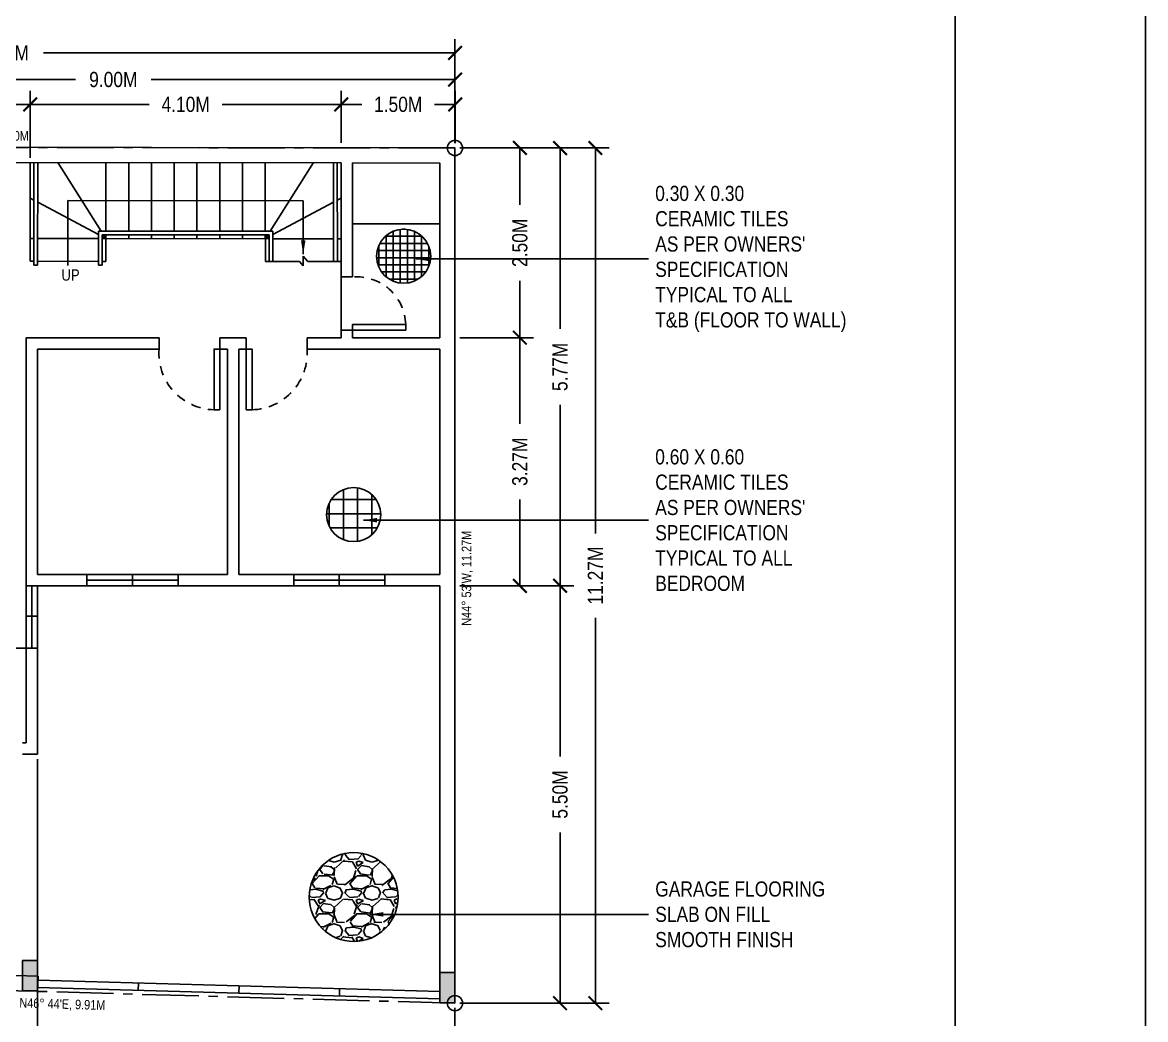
# Model space of a CAD drawing. Header units: inches. Extents: x 7263 to 14962, y 1317 to 2926.
# Drawn here: x 7477.4 to 7492.2, y 1481.33 to 1494.47 of the extents above; entities that cross this region are included whole.
import ezdxf

# ---------------------------------------------------------------- set-up
doc = ezdxf.new("R2010")
doc.units = ezdxf.units.IN
doc.header["$MEASUREMENT"] = 0
doc.linetypes.add('CENTER2', pattern=[1.125, 0.75, -0.125, 0.125, -0.125])
doc.linetypes.add('HIDDEN2', pattern=[0.1875, 0.125, -0.0625])
for name, color, linetype in [('Layer1', 1, 'Continuous'), ('Layer2', 2, 'Continuous'), ('Layer3', 3, 'Continuous'), ('Layer4', 4, 'Continuous'), ('Layer6', 6, 'Continuous'), ('Layer8', 8, 'Continuous')]:
    doc.layers.add(name, color=color, linetype=linetype)
doc.styles.get("Standard").update_dxf_attribs({"font": ''})
doc.styles.get('Standard').set_extended_font_data('Tw Cen MT Condensed')
doc.dimstyles.get("Standard").update_dxf_attribs({"dimtxt": 0.2, "dimasz": 0.18, "dimexe": 0.18, "dimexo": 0.0625, "dimgap": 0.09, "dimtad": 0, "dimzin": 0, "dimdsep": 46, "dimtxsty": 'Standard', "dimblk": 'ARCHTICK', "dimcen": 0.09, "dimclrd": 8, "dimclre": 8, "dimclrt": 2, "dimadec": 0, "dimazin": 0, "dimtfac": 1, "dimtofl": 0, "dimtmove": 0, "dimatfit": 3, "dimfxl": 1, "dimtolj": 1, "dimtzin": 0, "dimarcsym": 0})

# ---------------------------------------------------------------- blocks, each defined once
blk = doc.blocks.new('lot')
at = {"layer": 'Layer3', "linetype": 'CENTER2'}
blk.add_lwpolyline([(7106.756021917087, 1445.65717937139), (7106.769513213404, 1434.387187446596), (7096.873130289441, 1434.654913731839), (7094.777288045241, 1436.79719338966), (7094.761527222223, 1445.65717937139)], close=True, dxfattribs=at)
at = {"layer": 'Layer4'}
for centre in [(7094.761527222223, 1445.65717937139), (7106.756021917087, 1445.65717937139), (7094.777288045241, 1436.79719338966), (7096.873130289441, 1434.654913731839), (7106.769513213404, 1434.387187446596)]:
    blk.add_circle(centre, 0.1, dxfattribs=at)
at = {"layer": 'Layer3', "insert": (7099.895834935962, 1445.872783481182), "char_height": 0.125, "attachment_point": 1}
blk.add_mtext_dynamic_manual_height_columns("{\\fTechnicLite|b0|i0|c2|p2;S45%%D 07'W, 12.00M}", width=3.854858983084341, gutter_width=1, heights=[0], dxfattribs=at)
at = {"layer": 'Layer3', "char_height": 0.125, "attachment_point": 1}
for s, insert, rotation in [("{\\fTechnicLite|b0|i0|c2|p2;S44%%D 53'E, 8.86M}", (7094.676554473468, 1441.680080531061), 270.1019220222164), ("{\\fTechnicLite|b0|i0|c2|p2;N44%%D 53'W, 11.27M}", (7106.852249126048, 1439.360703496541), 90.06858868888256), ("{\\fTechnicLite|b0|i0|c2|p2;S89%%D 03'E, 2.99M}", (7095.180231008175, 1436.2070723719), 314.23525535555706), ("{\\fTechnicLite|b0|i0|c2|p2;N46%%D 44'E, 9.91M}", (7101.031204286961, 1434.447703968695), 358.4519220222141)]:
    blk.add_mtext_dynamic_manual_height_columns(s, width=3.854858983084341, gutter_width=1, heights=[0], dxfattribs=dict(at, insert=insert, rotation=rotation))
blk = doc.blocks.new('_ArchTick')
at = {"color": 0, "linetype": 'ByBlock', "const_width": 0.15}
blk.add_lwpolyline([(-0.5, -0.5), (0.5, 0.5)], dxfattribs=at)
blk = doc.blocks.new('*D333')
at = {"layer": 'Defpoints', "color": 0, "transparency": 16777216}
for p in [(7483.096320503836, 1487.050553572387), (7484.48075518165, 1487.050553572387), (7483.096320503836, 1481.550553572387)]:
    blk.add_point(p, dxfattribs=at)
at = {"layer": 'Layer3', "color": 8, "lineweight": -2, "transparency": 16777216}
for p, q in [((7483.158820503836, 1487.050553572387), (7484.660755181651, 1487.050553572387)), ((7484.48075518165, 1487.050553572387), (7484.48075518165, 1484.800077381911)), ((7484.48075518165, 1481.550553572387), (7484.48075518165, 1483.801029762863)), ((7483.158820503836, 1481.550553572387), (7484.660755181651, 1481.550553572387))]:
    blk.add_line(p, q, dxfattribs=at)
at = {"layer": 'Layer3', "color": 8, "lineweight": -2, "transparency": 16777216, "xscale": 0.18, "yscale": 0.18, "zscale": 0.18}
for p, rotation in [((7484.48075518165, 1487.050553572387), 90), ((7484.48075518165, 1481.550553572387), 270)]:
    blk.add_blockref('_ArchTick', p, dxfattribs=dict(at, rotation=rotation))
at = {"layer": 'Layer3', "color": 2, "transparency": 16777216, "insert": (7484.480755181648, 1484.300553572384), "char_height": 0.2, "attachment_point": 5, "rotation": 90}
blk.add_mtext('\\A1;5.50M', dxfattribs=at)
blk = doc.blocks.new('*D322')
at = {"layer": 'Defpoints', "color": 0, "transparency": 16777216}
for p in [(7477.596320503832, 1484.830126607631), (7483.096320503832, 1481.550553572386), (7477.596320503832, 1480.479331896755)]:
    blk.add_point(p, dxfattribs=at)
at = {"layer": 'Layer3', "color": 8, "lineweight": -2, "transparency": 16777216}
for p, q in [((7477.596320503832, 1484.767626607631), (7477.596320503832, 1480.299331896755)), ((7483.096320503832, 1481.488053572386), (7483.096320503832, 1480.299331896755)), ((7477.596320503832, 1480.479331896755), (7479.846796694309, 1480.479331896755)), ((7483.096320503832, 1480.479331896755), (7480.845844313356, 1480.479331896755))]:
    blk.add_line(p, q, dxfattribs=at)
at = {"layer": 'Layer3', "color": 8, "lineweight": -2, "transparency": 16777216, "xscale": 0.18, "yscale": 0.18, "zscale": 0.18, "rotation": 180}
blk.add_blockref('_ArchTick', (7477.596320503832, 1480.479331896755), dxfattribs=at)
at = {"layer": 'Layer3', "color": 8, "lineweight": -2, "transparency": 16777216, "xscale": 0.18, "yscale": 0.18, "zscale": 0.18}
blk.add_blockref('_ArchTick', (7483.096320503832, 1480.479331896755), dxfattribs=at)
at = {"layer": 'Layer3', "color": 2, "transparency": 16777216, "insert": (7480.346320503832, 1480.479331896755), "char_height": 0.2, "attachment_point": 5}
blk.add_mtext('\\A1;5.50M', dxfattribs=at)
blk = doc.blocks.new('*D336')
at = {"layer": 'Defpoints', "color": 0, "transparency": 16777216}
for p in [(7474.09183440329, 1484.830126607631), (7477.596320503832, 1484.830126607631), (7474.09183440329, 1480.479331896755)]:
    blk.add_point(p, dxfattribs=at)
at = {"layer": 'Layer3', "color": 8, "lineweight": -2, "transparency": 16777216}
for p, q in [((7474.09183440329, 1484.767626607631), (7474.09183440329, 1480.299331896755)), ((7477.596320503832, 1484.767626607631), (7477.596320503832, 1480.299331896755)), ((7474.09183440329, 1480.479331896755), (7475.344553644038, 1480.479331896755)), ((7477.596320503832, 1480.479331896755), (7476.343601263085, 1480.479331896755))]:
    blk.add_line(p, q, dxfattribs=at)
at = {"layer": 'Layer3', "color": 8, "lineweight": -2, "transparency": 16777216, "xscale": 0.18, "yscale": 0.18, "zscale": 0.18, "rotation": 180}
blk.add_blockref('_ArchTick', (7474.09183440329, 1480.479331896755), dxfattribs=at)
at = {"layer": 'Layer3', "color": 8, "lineweight": -2, "transparency": 16777216, "xscale": 0.18, "yscale": 0.18, "zscale": 0.18}
blk.add_blockref('_ArchTick', (7477.596320503832, 1480.479331896755), dxfattribs=at)
at = {"layer": 'Layer3', "color": 2, "transparency": 16777216, "insert": (7475.844077453561, 1480.479331896755), "char_height": 0.2, "attachment_point": 5}
blk.add_mtext('\\A1;3.50M', dxfattribs=at)
blk = doc.blocks.new('*D338')
at = {"layer": 'Defpoints', "color": 0, "transparency": 16777216}
for p in [(7474.09183440329, 1493.721997171063), (7474.09183440329, 1492.83491215997), (7483.096320503832, 1492.820553572386)]:
    blk.add_point(p, dxfattribs=at)
at = {"layer": 'Layer3', "color": 8, "lineweight": -2, "transparency": 16777216}
for p, q in [((7474.09183440329, 1492.89741215997), (7474.09183440329, 1493.901997171063)), ((7483.096320503832, 1492.883053572386), (7483.096320503832, 1493.901997171063)), ((7474.09183440329, 1493.721997171063), (7478.094553644038, 1493.721997171063)), ((7483.096320503832, 1493.721997171063), (7479.093601263085, 1493.721997171063))]:
    blk.add_line(p, q, dxfattribs=at)
at = {"layer": 'Layer3', "color": 8, "lineweight": -2, "transparency": 16777216, "xscale": 0.18, "yscale": 0.18, "zscale": 0.18, "rotation": 180}
blk.add_blockref('_ArchTick', (7474.09183440329, 1493.721997171063), dxfattribs=at)
at = {"layer": 'Layer3', "color": 8, "lineweight": -2, "transparency": 16777216, "xscale": 0.18, "yscale": 0.18, "zscale": 0.18}
blk.add_blockref('_ArchTick', (7483.096320503832, 1493.721997171063), dxfattribs=at)
at = {"layer": 'Layer3', "color": 2, "transparency": 16777216, "insert": (7478.594077453561, 1493.721997171063), "char_height": 0.2, "attachment_point": 5}
blk.add_mtext('\\A1;9.00M', dxfattribs=at)
blk = doc.blocks.new('*D323')
at = {"layer": 'Defpoints', "color": 0, "transparency": 16777216}
for p in [(7483.096320503832, 1494.073574178163), (7471.10183440329, 1492.83491215997), (7483.096320503832, 1492.820553572386)]:
    blk.add_point(p, dxfattribs=at)
at = {"layer": 'Layer3', "color": 8, "lineweight": -2, "transparency": 16777216}
for p, q in [((7471.10183440329, 1492.89741215997), (7471.10183440329, 1494.253574178163)), ((7483.096320503832, 1492.883053572386), (7483.096320503832, 1494.253574178163)), ((7471.10183440329, 1494.073574178163), (7476.523363167846, 1494.073574178163)), ((7483.096320503832, 1494.073574178163), (7477.674791739275, 1494.073574178163))]:
    blk.add_line(p, q, dxfattribs=at)
at = {"layer": 'Layer3', "color": 8, "lineweight": -2, "transparency": 16777216, "xscale": 0.18, "yscale": 0.18, "zscale": 0.18, "rotation": 180}
blk.add_blockref('_ArchTick', (7471.10183440329, 1494.073574178163), dxfattribs=at)
at = {"layer": 'Layer3', "color": 8, "lineweight": -2, "transparency": 16777216, "xscale": 0.18, "yscale": 0.18, "zscale": 0.18}
blk.add_blockref('_ArchTick', (7483.096320503832, 1494.073574178163), dxfattribs=at)
at = {"layer": 'Layer3', "color": 2, "transparency": 16777216, "insert": (7477.09907745356, 1494.073574178163), "char_height": 0.2, "attachment_point": 5}
blk.add_mtext('\\A1;12.00M', dxfattribs=at)
blk = doc.blocks.new('*D324')
at = {"layer": 'Defpoints', "color": 0, "transparency": 16777216}
for p in [(7476.096320503832, 1484.830126607631), (7477.596320503832, 1484.830126607631), (7476.096320503832, 1480.87212626257)]:
    blk.add_point(p, dxfattribs=at)
at = {"layer": 'Layer3', "color": 8, "lineweight": -2, "transparency": 16777216}
for p, q in [((7476.096320503832, 1484.767626607631), (7476.096320503832, 1480.692126262569)), ((7477.596320503832, 1484.767626607631), (7477.596320503832, 1480.692126262569)), ((7476.096320503832, 1480.87212626257), (7476.365844313356, 1480.87212626257)), ((7477.596320503832, 1480.87212626257), (7477.326796694309, 1480.87212626257))]:
    blk.add_line(p, q, dxfattribs=at)
at = {"layer": 'Layer3', "color": 8, "lineweight": -2, "transparency": 16777216, "xscale": 0.18, "yscale": 0.18, "zscale": 0.18, "rotation": 180}
blk.add_blockref('_ArchTick', (7476.096320503832, 1480.87212626257), dxfattribs=at)
at = {"layer": 'Layer3', "color": 8, "lineweight": -2, "transparency": 16777216, "xscale": 0.18, "yscale": 0.18, "zscale": 0.18}
blk.add_blockref('_ArchTick', (7477.596320503832, 1480.87212626257), dxfattribs=at)
at = {"layer": 'Layer3', "color": 2, "transparency": 16777216, "insert": (7476.846320503832, 1480.87212626257), "char_height": 0.2, "attachment_point": 5}
blk.add_mtext('\\A1;1.50M', dxfattribs=at)
blk = doc.blocks.new('*D339')
at = {"layer": 'Defpoints', "color": 0, "transparency": 16777216}
for p in [(7471.106988942058, 1481.550553572386), (7483.096320503832, 1481.550553572386), (7471.106988942058, 1480.087284001713)]:
    blk.add_point(p, dxfattribs=at)
at = {"layer": 'Layer3', "color": 8, "lineweight": -2, "transparency": 16777216}
for p, q in [((7471.106988942058, 1481.488053572386), (7471.106988942058, 1479.907284001713)), ((7483.096320503832, 1481.488053572386), (7483.096320503832, 1479.907284001713)), ((7471.106988942058, 1480.087284001713), (7476.544988056278, 1480.087284001713)), ((7483.096320503832, 1480.087284001713), (7477.658321389611, 1480.087284001713))]:
    blk.add_line(p, q, dxfattribs=at)
at = {"layer": 'Layer3', "color": 8, "lineweight": -2, "transparency": 16777216, "xscale": 0.18, "yscale": 0.18, "zscale": 0.18, "rotation": 180}
blk.add_blockref('_ArchTick', (7471.106988942058, 1480.087284001713), dxfattribs=at)
at = {"layer": 'Layer3', "color": 8, "lineweight": -2, "transparency": 16777216, "xscale": 0.18, "yscale": 0.18, "zscale": 0.18}
blk.add_blockref('_ArchTick', (7483.096320503832, 1480.087284001713), dxfattribs=at)
at = {"layer": 'Layer3', "color": 2, "transparency": 16777216, "insert": (7477.101654722945, 1480.087284001713), "char_height": 0.2, "attachment_point": 5}
blk.add_mtext('\\A1;11.99M', dxfattribs=at)
blk = doc.blocks.new('*D328')
at = {"layer": 'Defpoints', "color": 0, "transparency": 16777216}
for p in [(7483.099636463377, 1492.820549602854), (7484.480755181654, 1492.820549602854), (7483.096320503836, 1487.050553572387)]:
    blk.add_point(p, dxfattribs=at)
at = {"layer": 'Layer3', "color": 8, "lineweight": -2, "transparency": 16777216}
for p, q in [((7483.162136463377, 1492.820549602854), (7484.660755181654, 1492.820549602854)), ((7484.480755181654, 1492.820549602854), (7484.480755181654, 1490.435075397144)), ((7484.480755181654, 1487.050553572387), (7484.480755181654, 1489.436027778097)), ((7483.158820503836, 1487.050553572387), (7484.660755181654, 1487.050553572387))]:
    blk.add_line(p, q, dxfattribs=at)
at = {"layer": 'Layer3', "color": 8, "lineweight": -2, "transparency": 16777216, "xscale": 0.18, "yscale": 0.18, "zscale": 0.18}
for p, rotation in [((7484.480755181654, 1492.820549602854), 90), ((7484.480755181654, 1487.050553572387), 270)]:
    blk.add_blockref('_ArchTick', p, dxfattribs=dict(at, rotation=rotation))
at = {"layer": 'Layer3', "color": 2, "transparency": 16777216, "insert": (7484.480755181652, 1489.935551587618), "char_height": 0.2, "attachment_point": 5, "rotation": 90}
blk.add_mtext('\\A1;5.77M', dxfattribs=at)
blk = doc.blocks.new('*D329')
at = {"layer": 'Defpoints', "color": 0, "transparency": 16777216}
for p in [(7483.099636463377, 1490.320549602854), (7483.096320503836, 1487.050553572387), (7483.951531602742, 1487.050553572387)]:
    blk.add_point(p, dxfattribs=at)
at = {"layer": 'Layer3', "color": 8, "lineweight": -2, "transparency": 16777216}
for p, q in [((7483.162136463377, 1490.320549602854), (7484.131531602742, 1490.320549602854)), ((7483.951531602742, 1490.320549602854), (7483.951531602742, 1489.185075397144)), ((7483.951531602742, 1487.050553572387), (7483.951531602742, 1488.186027778097)), ((7483.158820503836, 1487.050553572387), (7484.131531602742, 1487.050553572387))]:
    blk.add_line(p, q, dxfattribs=at)
at = {"layer": 'Layer3', "color": 8, "lineweight": -2, "transparency": 16777216, "xscale": 0.18, "yscale": 0.18, "zscale": 0.18}
for p, rotation in [((7483.951531602742, 1490.320549602854), 90), ((7483.951531602742, 1487.050553572387), 270)]:
    blk.add_blockref('_ArchTick', p, dxfattribs=dict(at, rotation=rotation))
at = {"layer": 'Layer3', "color": 2, "transparency": 16777216, "insert": (7483.95153160274, 1488.685551587618), "char_height": 0.2, "attachment_point": 5, "rotation": 90}
blk.add_mtext('\\A1;3.27M', dxfattribs=at)
blk = doc.blocks.new('*D330')
at = {"layer": 'Defpoints', "color": 0, "transparency": 16777216}
for p in [(7481.596320503835, 1493.394273153731), (7481.596320503835, 1492.824144869453), (7483.099636463374, 1492.820549602854)]:
    blk.add_point(p, dxfattribs=at)
at = {"layer": 'Layer3', "color": 8, "lineweight": -2, "transparency": 16777216}
for p, q in [((7481.596320503835, 1492.886644869453), (7481.596320503835, 1493.574273153731)), ((7483.099636463374, 1492.883049602854), (7483.099636463374, 1493.574273153731)), ((7481.596320503835, 1493.394273153731), (7481.867502293128, 1493.394273153731)), ((7483.099636463374, 1493.394273153731), (7482.828454674081, 1493.394273153731))]:
    blk.add_line(p, q, dxfattribs=at)
at = {"layer": 'Layer3', "color": 8, "lineweight": -2, "transparency": 16777216, "xscale": 0.18, "yscale": 0.18, "zscale": 0.18, "rotation": 180}
blk.add_blockref('_ArchTick', (7481.596320503835, 1493.394273153731), dxfattribs=at)
at = {"layer": 'Layer3', "color": 8, "lineweight": -2, "transparency": 16777216, "xscale": 0.18, "yscale": 0.18, "zscale": 0.18}
blk.add_blockref('_ArchTick', (7483.099636463374, 1493.394273153731), dxfattribs=at)
at = {"layer": 'Layer3', "color": 2, "transparency": 16777216, "insert": (7482.347978483604, 1493.394273153731), "char_height": 0.2, "attachment_point": 5}
blk.add_mtext('\\A1;1.50M', dxfattribs=at)
blk = doc.blocks.new('*D340')
at = {"layer": 'Defpoints', "color": 0, "transparency": 16777216}
for p in [(7477.497875076247, 1493.394273153731), (7481.596320503835, 1492.824144869453), (7477.497875076247, 1492.627247855434)]:
    blk.add_point(p, dxfattribs=at)
at = {"layer": 'Layer3', "color": 8, "lineweight": -2, "transparency": 16777216}
for p, q in [((7477.497875076247, 1492.689747855434), (7477.497875076247, 1493.574273153731)), ((7481.596320503835, 1492.886644869453), (7481.596320503835, 1493.574273153731)), ((7477.497875076247, 1493.394273153731), (7479.066621599564, 1493.394273153731)), ((7481.596320503835, 1493.394273153731), (7480.027573980517, 1493.394273153731))]:
    blk.add_line(p, q, dxfattribs=at)
at = {"layer": 'Layer3', "color": 8, "lineweight": -2, "transparency": 16777216, "xscale": 0.18, "yscale": 0.18, "zscale": 0.18, "rotation": 180}
blk.add_blockref('_ArchTick', (7477.497875076247, 1493.394273153731), dxfattribs=at)
at = {"layer": 'Layer3', "color": 8, "lineweight": -2, "transparency": 16777216, "xscale": 0.18, "yscale": 0.18, "zscale": 0.18}
blk.add_blockref('_ArchTick', (7481.596320503835, 1493.394273153731), dxfattribs=at)
at = {"layer": 'Layer3', "color": 2, "transparency": 16777216, "insert": (7479.54709779004, 1493.394273153731), "char_height": 0.2, "attachment_point": 5}
blk.add_mtext('\\A1;4.10M', dxfattribs=at)
blk = doc.blocks.new('*D341')
at = {"layer": 'Defpoints', "color": 0, "transparency": 16777216}
for p in [(7474.09183440329, 1493.394273153731), (7474.09183440329, 1492.631320719599), (7477.497875076247, 1492.627247855434)]:
    blk.add_point(p, dxfattribs=at)
at = {"layer": 'Layer3', "color": 8, "lineweight": -2, "transparency": 16777216}
for p, q in [((7474.09183440329, 1492.693820719599), (7474.09183440329, 1493.574273153731)), ((7477.497875076247, 1492.689747855434), (7477.497875076247, 1493.574273153731)), ((7474.09183440329, 1493.394273153731), (7475.295330930245, 1493.394273153731)), ((7477.497875076247, 1493.394273153731), (7476.294378549292, 1493.394273153731))]:
    blk.add_line(p, q, dxfattribs=at)
at = {"layer": 'Layer3', "color": 8, "lineweight": -2, "transparency": 16777216, "xscale": 0.18, "yscale": 0.18, "zscale": 0.18, "rotation": 180}
blk.add_blockref('_ArchTick', (7474.09183440329, 1493.394273153731), dxfattribs=at)
at = {"layer": 'Layer3', "color": 8, "lineweight": -2, "transparency": 16777216, "xscale": 0.18, "yscale": 0.18, "zscale": 0.18}
blk.add_blockref('_ArchTick', (7477.497875076247, 1493.394273153731), dxfattribs=at)
at = {"layer": 'Layer3', "color": 2, "transparency": 16777216, "insert": (7475.794854739768, 1493.394273153731), "char_height": 0.2, "attachment_point": 5}
blk.add_mtext('\\A1;3.40M', dxfattribs=at)
blk = doc.blocks.new('*D331')
at = {"layer": 'Defpoints', "color": 0, "transparency": 16777216}
for p in [(7483.609076110094, 1492.820553572386), (7483.609076110095, 1481.550553572387), (7484.946078431004, 1481.550553572387)]:
    blk.add_point(p, dxfattribs=at)
at = {"layer": 'Layer3', "color": 8, "lineweight": -2, "transparency": 16777216}
for p, q in [((7483.671576110094, 1492.820553572386), (7485.126078431004, 1492.820553572386)), ((7484.946078431004, 1492.820553572386), (7484.946078431004, 1487.742220239053)), ((7484.946078431004, 1481.550553572387), (7484.946078431004, 1486.62888690572)), ((7483.671576110095, 1481.550553572387), (7485.126078431004, 1481.550553572387))]:
    blk.add_line(p, q, dxfattribs=at)
at = {"layer": 'Layer3', "color": 8, "lineweight": -2, "transparency": 16777216, "xscale": 0.18, "yscale": 0.18, "zscale": 0.18}
for p, rotation in [((7484.946078431004, 1492.820553572386), 90), ((7484.946078431004, 1481.550553572387), 270)]:
    blk.add_blockref('_ArchTick', p, dxfattribs=dict(at, rotation=rotation))
at = {"layer": 'Layer3', "color": 2, "transparency": 16777216, "insert": (7484.946078431002, 1487.185553572384), "char_height": 0.2, "attachment_point": 5, "rotation": 90}
blk.add_mtext('\\A1;11.27M', dxfattribs=at)
blk = doc.blocks.new('*D332')
at = {"layer": 'Defpoints', "color": 0, "transparency": 16777216}
for p in [(7483.099636463377, 1492.820549602854), (7483.099636463377, 1490.320549602854), (7483.951531602742, 1490.320549602854)]:
    blk.add_point(p, dxfattribs=at)
at = {"layer": 'Layer6', "color": 8, "lineweight": -2, "transparency": 16777216}
for p, q in [((7483.162136463377, 1492.820549602854), (7484.131531602742, 1492.820549602854)), ((7483.951531602742, 1492.820549602854), (7483.951531602742, 1492.070073412378)), ((7483.951531602742, 1490.320549602854), (7483.951531602742, 1491.071025793331)), ((7483.162136463377, 1490.320549602854), (7484.131531602742, 1490.320549602854))]:
    blk.add_line(p, q, dxfattribs=at)
at = {"layer": 'Layer6', "color": 8, "lineweight": -2, "transparency": 16777216, "xscale": 0.18, "yscale": 0.18, "zscale": 0.18}
for p, rotation in [((7483.951531602742, 1492.820549602854), 90), ((7483.951531602742, 1490.320549602854), 270)]:
    blk.add_blockref('_ArchTick', p, dxfattribs=dict(at, rotation=rotation))
at = {"layer": 'Layer6', "color": 2, "transparency": 16777216, "insert": (7483.95153160274, 1491.570549602852), "char_height": 0.2, "attachment_point": 5, "rotation": 90}
blk.add_mtext('\\A1;2.50M', dxfattribs=at)

msp = doc.modelspace()

# ---------------------------------------------------------------- hatches: boundary and pattern name
at = {"layer": 'Layer6', "true_color": 0x636466}
h = msp.add_hatch(dxfattribs=at)
h.set_pattern_fill('ANSI37', color=251, scale=0.75, angle=45)
h.set_pattern_definition([(90, (0, 0), (-0.09375000000000001, 0), []), (180, (0, 0), (-6.938893903907228e-18, -0.09375), [])])
h.paths.add_polyline_path([(7482.063199967142, 1491.394159107444, 1), (7482.776051989014, 1491.394159107444, 1)])
h = msp.add_hatch(dxfattribs=at)
h.set_pattern_fill('ANSI37', color=251, scale=1.5, angle=45)
h.set_pattern_definition([(90, (0, 0), (-0.1875, 0), []), (180, (0, 0), (-1.387778780781446e-17, -0.1875), [])])
h.paths.add_polyline_path([(7482.117821679736, 1487.989131332198, 1), (7481.404969657864, 1487.989131332198, 1)])
h = msp.add_hatch(dxfattribs=at)
h.set_pattern_fill('GRAVEL', color=251, scale=0.5)
h.set_pattern_definition([(228.012787504, (0.36, 0.5), (-4.000000000000031, -4.500000000000002), [0.067268, -6.659544023536849]), (184.969740728, (0.315, 0.45), (5.999999999999988, 0.5000000000000175), [0.115434, -11.427962380615]), (132.510447078, (0.2, 0.44), (5.000000000000059, -5.499999999999932), [0.08139400000000001, -8.05801629804985]), (267.273689006, (0.005, 0.315), (0.5000000000000121, 10.00000000000001), [0.105119, -10.4067790208145]), (292.833654178, (0, 0.21), (-2.499999999999994, 6.000000000000014), [0.1030775, -10.20468656404415]), (357.273689006, (0.04, 0.115), (-10.00000000000001, 0.5000000000000128), [0.105119, -10.4067790208145]), (37.6942404667, (0.145, 0.11), (-6.499999999999999, -4.999999999999987), [0.1390145, -13.762424274458]), (72.2553283749, (0.255, 0.195), (3.500000000000014, 11), [0.131244, -12.9931607484067]), (121.429565615, (0.295, 0.32), (-4.00000000000001, 6.499999999999994), [0.105475, -10.4420365548645]), (175.236358309, (0.24, 0.41), (5.499999999999992, -0.500000000000019), [0.120416, -5.90038128939615]), (222.397437798, (0.12, 0.42), (-5.999999999999981, -5.499999999999986), [0.155724, -15.41668750239745]), (138.814074834, (0.5, 0.31), (-3.500000000000016, 3), [0.05315049999999999, -5.261922406367349]), (171.46923439, (0.46, 0.345), (6.499999999999999, -0.9999999999999976), [0.1011185, -10.0107557080785]), (225, (0.36, 0.36), (-5.551115123125783e-17, -0.4999999999999665), [0.0707105, -0.63639628118655]), (203.198590514, (0.325, 0.42), (2.499999999999995, 0.9999999999999877), [0.038079, -3.76980755293195]), (291.801409486, (0.29, 0.405), (-0.499999999999842, 1.500000000000051), [0.0538515, -2.63873090356725]), (30.96375653209999, (0.31, 0.355), (1.500000000000027, 0.9999999999999898), [0.0874645, -2.82801144742265]), (161.565051177, (0.385, 0.4), (1.000000000000006, -0.4999999999999883), [0.0632455, -1.5178933300842]), (16.389540334, (0, 0.405), (4.999999999999983, 1.500000000000022), [0.0886, -8.7714225733347]), (70.3461759419, (0.085, 0.43), (-2.00000000000061, -5.500000000001698), [0.0743305, -7.3587038736595]), (293.198590514, (0.385, 0.5), (-0.9999999999999852, 2.499999999999996), [0.0761575, -3.73172905293195]), (343.610459666, (0.415, 0.43), (-4.999999999999983, 1.500000000000022), [0.08859999999999998, -8.771422573334497]), (339.44395478, (0, 0.095), (-2.500000000000018, 1.000000000000012), [0.08543999999999999, -4.186561872658749]), (294.775140569, (0.08, 0.065), (-2.500000000000003, 5.500000000000001), [0.071589, -7.087321531638]), (66.8014094864, (0.39, 0), (0.9999999999999906, 2.499999999999985), [0.0761575, -3.73172905293195]), (17.3540246363, (0.42, 0.07), (-6.499999999999988, -1.999999999999981), [0.0838155, -8.29771180712]), (69.44395478040002, (0.145, 0), (-1.000000000000004, -2.499999999999977), [0.04271999999999999, -4.229281872658749]), (101.309932474, (0.36, 0), (-0.4999999999999819, 2.000000000000006), [0.025495, -2.5240147567964]), (165.963756532, (0.355, 0.025), (1.499999999999979, -0.5000000000000007), [0.1030775, -1.95847531280885]), (186.009005957, (0.255, 0.05), (5.000000000000023, 0.4999999999999916), [0.095525, -9.456961587271401]), (303.690067526, (0.31, 0.31), (-0.4999999999999936, 0.9999999999999929), [0.07211099999999998, -1.730664637732]), (353.157226587, (0.35, 0.25), (8.500000000000007, -1.000000000000026), [0.125897, -12.46378131201415]), (60.9453959009, (0.475, 0.235), (-1.999999999999988, -3.499999999999988), [0.051478, -5.0963370704935]), (90, (0.5, 0.28), (-0.4999999999999999, 0.5), [0.03, -0.47]), (120.256437164, (0.245, 0.065), (2.000000000000004, -3.500000000000004), [0.069462, -6.876759994724901]), (48.01278750420001, (0.21, 0.125), (4, 4.499999999999988), [0.134536, -6.592276023536849]), (0, (0.3, 0.225), (0.5, 0.5), [0.13, -0.37]), (325.3048464690001, (0.43, 0.225), (5.000000000000069, -3.499999999999913), [0.07905699999999999, -7.826637150420999]), (254.054604099, (0.495, 0.18), (-0.5000000000000189, -2.000000000000002), [0.072801, -3.56725394464025]), (207.645975364, (0.475, 0.11), (-9.499999999999975, -5.000000000000024), [0.1185325, -11.7347370911297]), (175.42607874, (0.37, 0.055), (-6.499999999999977, 0.5000000000000007), [0.1253995, -12.41453670398445])])
h.paths.add_polyline_path([(7482.347403182524, 1482.948984806741, 1), (7481.175388155076, 1482.948984806741, 1)])
h = msp.add_hatch(color=251, dxfattribs=at)
h.dxf.hatch_style = 1
h.paths.add_polyline_path([(7477.596479999852, 1482.011579522185, -0.4145642278717194), (7477.496480071504, 1482.111699232001), (7477.396959125384, 1482.111818368428), (7477.396479999852, 1481.711579522184), (7477.596479999852, 1481.711579522184)])
h.paths.add_polyline_path([(7477.596479999852, 1482.111579522184), (7477.496480071504, 1482.111699232001, 0.4145642278717194), (7477.596479999852, 1482.011579522185)], flags=17)
h = msp.add_hatch(color=251, dxfattribs=at)
h.dxf.hatch_style = 1
h.paths.add_polyline_path([(7483.096320503832, 1481.856203763055, -0.4145642278717194), (7482.996320575484, 1481.956323472872), (7482.896799629364, 1481.956442609299), (7482.896320503832, 1481.556203763055), (7483.096320503832, 1481.556203763055)])
h.paths.add_polyline_path([(7483.096320503832, 1481.956203763055), (7482.996320575484, 1481.956323472872, 0.4145642278717194), (7483.096320503832, 1481.856203763055)], flags=17)

# ---------------------------------------------------------------- linework, layer by layer
at = {"layer": 'Defpoints'}
msp.add_lwpolyline([(7415.696543179544, 1521.115960382252), (7492.196543179544, 1521.115960382252), (7492.196543179544, 1470.115960382252), (7415.696543179544, 1470.115960382252)], close=True, dxfattribs=at)
at = {"layer": 'Layer1'}
for p, q in [((7477.54626068234, 1491.277069463347), (7477.547875040504, 1492.627188069686)), ((7477.596260646598, 1491.277009677599), (7477.597875004761, 1492.627128283939)), ((7481.496323869199, 1491.32425490881), (7481.494766002906, 1492.627128283939)), ((7481.546323973681, 1491.324197422353), (7481.544765967163, 1492.627188069686)), ((7480.696320503835, 1491.725174958447), (7478.396320503831, 1491.726094739839)), ((7478.396320503831, 1491.276053033379), (7478.396320503831, 1491.726094739839)), ((7480.696320503835, 1491.725174958447), (7480.696320503835, 1491.325174694072)), ((7481.745124654683, 1491.821134061272), (7482.896320503832, 1491.821134061272)), ((7480.646320503834, 1491.675232411737), (7478.446320503831, 1491.676037220455)), ((7478.446320503831, 1491.275993247589), (7478.446320503831, 1491.676037220455)), ((7480.646320503834, 1491.675232411737), (7480.646320503834, 1491.325232180409)), ((7477.596260646597, 1491.277009677599), (7477.546260682341, 1491.277069463347)), ((7478.446320503831, 1491.275993247589), (7478.396320503831, 1491.276053033379)), ((7481.596320503835, 1491.120549602853), (7481.596320503835, 1490.420549602853)), ((7476.24632050383, 1486.23082493294), (7477.446320503833, 1486.230824932939))]:
    msp.add_line(p, q, dxfattribs=at)
for points in [[(7478.246320503832, 1487.200553572387), (7479.446320503833, 1487.200553572387), (7479.446320503833, 1487.050553572387), (7478.246320503832, 1487.050553572387)], [(7480.971320503832, 1487.200553572386), (7482.171320503833, 1487.200553572386), (7482.171320503833, 1487.050553572386), (7480.971320503832, 1487.050553572386)], [(7477.446320503833, 1486.230824932939), (7477.446320503833, 1487.050553572386), (7477.596320503832, 1487.050553572386), (7477.596320503832, 1486.230824932939)]]:
    msp.add_lwpolyline(points, close=True, dxfattribs=at)
at = {"layer": 'Layer1', "linetype": 'HIDDEN2'}
for centre, radius, start, end in [((7481.800561575265, 1490.476799602856), 0.6460310799994995, 1.66315024075453, 94.81625035133536), ((7479.940070503832, 1490.116057415354), 0.7457435624918253, 175.8096085352138, 268.5592780964139), ((7480.402570503835, 1490.116057415354), 0.7457435624918253, 271.4407219035633, 4.190391464787786)]:
    msp.add_arc(centre, radius, start, end, dxfattribs=at)
at = {"layer": 'Layer2'}
for p, q in [((7477.496320503831, 1491.327129213352), (7477.497875076247, 1492.627247855434)), ((7478.432810348566, 1491.726064228311), (7477.860993736075, 1492.627024611719)), ((7478.496320503831, 1491.725979767165), (7478.496320503831, 1492.6282706232)), ((7478.796320503831, 1491.725634849143), (7478.796320503831, 1492.6282706232)), ((7479.096320503832, 1491.725634849143), (7479.096320503832, 1492.6282706232)), ((7479.396320503832, 1491.725634849143), (7479.396320503832, 1492.6282706232)), ((7479.696320503832, 1491.725634849143), (7479.696320503832, 1492.6282706232)), ((7479.996320503832, 1491.725634849143), (7479.996320503832, 1492.6282706232)), ((7480.296320503832, 1491.725634849143), (7480.296320503832, 1492.6282706232)), ((7480.596320503835, 1492.624140853154), (7480.596320503833, 1491.72528993112)), ((7480.6598306591, 1491.726064228311), (7481.231647271591, 1492.627024611719)), ((7477.547285227187, 1492.133915913318), (7477.497317168061, 1492.160658570378)), ((7481.545355780479, 1492.133915913316), (7481.596320503836, 1492.161191980123)), ((7478.396320503831, 1491.679516450288), (7477.597253286313, 1492.107173256257)), ((7480.696320503836, 1491.679516450288), (7481.495387721353, 1492.107173256255)), ((7477.546679185345, 1491.627071529089), (7477.496320503831, 1491.627129427812)), ((7478.396320503831, 1491.626094673745), (7477.596679152351, 1491.62701404279)), ((7478.49632050383, 1491.625996946972), (7478.446320503831, 1491.652756698629)), ((7480.646320503834, 1491.625232378689), (7478.446320503832, 1491.626037187408)), ((7478.49632050383, 1491.625996946972), (7478.464570538484, 1491.676022532668)), ((7478.496320503831, 1491.325933497541), (7478.49632050383, 1491.675979734118)), ((7478.796320503831, 1491.625634783049), (7478.79632050383, 1491.675634816096)), ((7479.096320503832, 1491.625634783049), (7479.096320503831, 1491.675634816096)), ((7479.396320503832, 1491.625634783049), (7479.396320503831, 1491.675634816096)), ((7479.696320503832, 1491.625634783049), (7479.696320503831, 1491.675634816096)), ((7479.996320503832, 1491.625634783049), (7479.996320503831, 1491.675634816096)), ((7480.296320503832, 1491.625634783049), (7480.296320503831, 1491.675634816096)), ((7480.596320503836, 1491.625996946972), (7480.628070469183, 1491.676022532668)), ((7480.596320503834, 1491.675289898074), (7480.596320503834, 1491.624140138287)), ((7480.596320503836, 1491.625996946972), (7480.646320503835, 1491.652756698629)), ((7480.597468909401, 1491.625288544674), (7480.597123991606, 1491.325288742955)), ((7481.495965153725, 1491.624255519516), (7480.696320503834, 1491.625174892353)), ((7481.596320503835, 1491.624140138286), (7481.545965258205, 1491.624198033058)), ((7477.546320468088, 1491.327069427604), (7477.496320503831, 1491.327129213352)), ((7478.396320503831, 1491.326053069122), (7477.596320432345, 1491.327009641856)), ((7478.496320503831, 1491.325933497541), (7478.446320503832, 1491.325993283332)), ((7482.900556457349, 1481.706143940878), (7477.600556457349, 1481.855874013735)), ((7478.925556457348, 1481.818441495521), (7478.922732488337, 1481.718481377478)), ((7482.897732488338, 1481.606183822836), (7477.597732488338, 1481.755913895692)), ((7480.250556457348, 1481.781008977307), (7480.247732488338, 1481.681048859264)), ((7481.575556457349, 1481.743576459092), (7481.572732488338, 1481.64361634105))]:
    msp.add_line(p, q, dxfattribs=at)
for points in [[(7481.746320503835, 1490.420549602854), (7482.446320503834, 1490.420549602854), (7482.446320503834, 1490.495549602854), (7481.746320503835, 1490.495549602854)], [(7479.921320503832, 1489.370549602854), (7479.921320503832, 1490.170549602854), (7479.996320503832, 1490.170549602854), (7479.996320503832, 1489.370549602854)], [(7480.421320503834, 1489.370549602854), (7480.421320503834, 1490.170549602854), (7480.346320503834, 1490.170549602854), (7480.346320503834, 1489.370549602854)], [(7478.846320503832, 1487.125553572387), (7478.246320503832, 1487.125553572387), (7478.246320503832, 1487.200553572387), (7478.846320503832, 1487.200553572387)], [(7481.571320503833, 1487.125553572386), (7480.971320503832, 1487.125553572386), (7480.971320503832, 1487.200553572386), (7481.571320503833, 1487.200553572386)], [(7477.596320503832, 1486.650553572386), (7477.596320503832, 1487.050553572386), (7477.521320503833, 1487.050553572386), (7477.521320503833, 1486.650553572386)], [(7478.846320503832, 1487.050553572387), (7479.446320503833, 1487.050553572387), (7479.446320503833, 1487.125553572387), (7478.846320503832, 1487.125553572387)], [(7481.571320503833, 1487.050553572386), (7482.171320503833, 1487.050553572386), (7482.171320503833, 1487.125553572386), (7481.571320503833, 1487.125553572386)], [(7477.521320503833, 1486.650553572386), (7477.521320503833, 1486.230824932939), (7477.446320503833, 1486.230824932939), (7477.446320503833, 1486.650553572386)]]:
    msp.add_lwpolyline(points, close=True, dxfattribs=at)
at = {"layer": 'Layer3'}
for p, q in [((7481.596320503835, 1492.624140853154), (7474.241834403289, 1492.631141154745)), ((7481.596320503834, 1491.120549602852), (7481.596320503835, 1492.624140853154)), ((7481.746320503834, 1491.120549602852), (7481.746320503833, 1492.623961495783)), ((7481.596320503835, 1491.120549602852), (7481.596320503834, 1491.133245486045)), ((7481.746320503835, 1491.120549602852), (7481.596320503835, 1491.120549602852)), ((7481.596320503833, 1490.320549602854), (7481.596320503834, 1490.420549602852)), ((7481.746320503835, 1490.420549602852), (7481.596320503835, 1490.420549602852)), ((7481.746320503835, 1490.320549602854), (7481.746320503834, 1490.420549602852)), ((7479.196320503831, 1490.320549602854), (7477.446320503833, 1490.320549602854)), ((7477.446320503833, 1487.200553572386), (7477.446320503833, 1490.320549602854)), ((7479.196320503832, 1490.170549602854), (7479.196320503832, 1490.320549602854)), ((7480.346320503833, 1490.320549602854), (7479.996320503832, 1490.320549602854)), ((7479.996320503832, 1490.170549602854), (7479.996320503832, 1490.320549602854)), ((7480.346320503834, 1490.170549602854), (7480.346320503834, 1490.320549602854)), ((7481.596320503833, 1490.320549602854), (7481.146320503834, 1490.320549602854)), ((7481.146320503834, 1490.170549602854), (7481.146320503834, 1490.320549602854)), ((7482.896320503832, 1490.320549602854), (7481.746320503833, 1490.320549602854)), ((7479.196320503831, 1490.170549602854), (7477.596320503832, 1490.170549602854)), ((7477.596320503832, 1487.200553572386), (7477.596320503832, 1490.170549602854)), ((7480.096320503832, 1490.170549602854), (7479.996320503831, 1490.170549602854)), ((7480.096320503832, 1487.200553572386), (7480.096320503832, 1490.170549602854)), ((7480.246320503832, 1487.200553572386), (7480.246320503833, 1490.170549602854)), ((7480.246320503833, 1490.170549602854), (7480.346320503834, 1490.170549602854)), ((7481.146320503834, 1490.170549602854), (7482.896320503832, 1490.170549602854)), ((7477.446320503833, 1484.980126607632), (7477.446320503833, 1487.200553572386)), ((7480.096320503832, 1487.200553572386), (7477.596320503832, 1487.200553572387)), ((7478.246320503832, 1487.200553572387), (7478.246320503832, 1487.050553572387)), ((7479.446320503833, 1487.200553572387), (7479.446320503833, 1487.050553572387)), ((7482.896320503832, 1487.200553572386), (7480.246320503833, 1487.200553572386)), ((7480.971320503832, 1487.200553572386), (7480.971320503832, 1487.050553572386)), ((7482.171320503833, 1487.200553572386), (7482.171320503833, 1487.050553572386)), ((7477.446320503833, 1487.050553572386), (7477.596320503832, 1487.050553572386)), ((7482.896320503833, 1487.050553572386), (7477.596320503832, 1487.050553572386)), ((7477.596320503832, 1484.830126607631), (7477.596320503832, 1487.050553572386)), ((7477.446320503833, 1486.230824932939), (7477.596320503832, 1486.230824932939)), ((7477.396320503833, 1484.980126607632), (7477.446320503833, 1484.980126607632)), ((7477.396320503834, 1484.830126607632), (7477.596320503832, 1484.830126607631)), ((7477.596320503832, 1481.705933836671), (7477.601968441854, 1481.905854072756)), ((7483.096320503832, 1481.550553572386), (7482.896320503833, 1481.556203763815))]:
    msp.add_line(p, q, dxfattribs=at)
for points in [[(7483.096320503832, 1481.550553572386), (7483.096320503832, 1492.820553572386), (7471.10183440329, 1492.83491215997)], [(7482.896320503832, 1490.320549602854), (7482.896320503832, 1492.620792848886), (7481.746320503833, 1492.623961495783)], [(7482.896320503832, 1487.200553572386), (7482.896320503832, 1490.170549602854)], [(7482.896320503833, 1481.556203763815), (7482.896320503833, 1487.050553572386)], [(7477.302088087727, 1481.914325979788), (7477.601968441854, 1481.905854072756), (7477.596320503832, 1481.705933836671)]]:
    msp.add_lwpolyline(points, dxfattribs=at)
at = {"layer": 'Layer4'}
for points in [[(7477.596479999852, 1482.111579522184), (7477.596479999852, 1481.711579522184), (7477.396479999852, 1481.711579522184), (7477.396959125384, 1482.111818368428), (7477.596479999852, 1482.111579522184)], [(7483.096320503832, 1481.956203763055), (7483.096320503832, 1481.556203763055), (7482.896320503832, 1481.556203763055), (7482.896799629364, 1481.956442609299), (7483.096320503832, 1481.956203763055)]]:
    msp.add_lwpolyline(points, dxfattribs=at)
for centre, radius in [((7482.419625978078, 1491.394159107444), 0.3564260109365023), ((7481.7613956688, 1487.989131332198), 0.3564260109365023), ((7481.7613956688, 1482.948984806741), 0.5860075137243257)]:
    msp.add_circle(centre, radius, dxfattribs=at)
at = {"layer": 'Layer6'}
msp.add_line((7489.68670065986, 1518.606117862567), (7489.68670065986, 1472.625802901936), dxfattribs=at)
msp.add_lwpolyline([(7489.68670065986, 1472.625802901936), (7419.71229121104, 1472.625802901936), (7419.71229121104, 1518.606117862567), (7489.68670065986, 1518.606117862567)], close=True, dxfattribs=at)
at = {"layer": 'Layer8'}
for p, q in [((7477.996320503831, 1492.126531927341), (7477.996320503831, 1491.272838641814)), ((7481.046875604292, 1491.324771651499), (7480.597123991606, 1491.325288742955)), ((7481.096549788824, 1491.265335487242), (7481.046875604292, 1491.324771651499)), ((7481.096549788824, 1491.324714539761), (7481.096549788824, 1491.396264323146)), ((7481.096549788824, 1491.396264323146), (7481.156095574911, 1491.324646078378)), ((7481.096576933439, 1491.324714508552), (7481.096549788825, 1491.324714539761)), ((7481.096549788824, 1491.324714539761), (7481.096549788824, 1491.265335487242)), ((7481.595975586041, 1491.324140336567), (7481.156095574911, 1491.324646078378))]:
    msp.add_line(p, q, dxfattribs=at)

# ---------------------------------------------------------------- block references
at = {"layer": 'Layer3', "rotation": 359.931411311125}
msp.add_blockref('lot', (374.6147971796256, 55.67189463650334), dxfattribs=at)

# ---------------------------------------------------------------- texts
at = {"layer": 'Layer3', "insert": (7477.910464223819, 1491.222215950841), "char_height": 0.15, "attachment_point": 1}
msp.add_mtext_dynamic_manual_height_columns('UP', width=0.2380752719118391, gutter_width=1, heights=[0], dxfattribs=at)
at = {"layer": 'Layer6', "color": 2, "char_height": 0.2, "attachment_point": 4}
for s, insert in [("0.30 X 0.30\\PCERAMIC TILES\\PAS PER OWNERS'\\PSPECIFICATION\\PTYPICAL TO ALL\\PT&B (FLOOR TO WALL)", (7485.735105732774, 1491.358482288809)), ("0.60 X 0.60\\PCERAMIC TILES\\PAS PER OWNERS'\\PSPECIFICATION\\PTYPICAL TO ALL\\PBEDROOM", (7485.735105732773, 1487.915499880179)), ('GARAGE FLOORING\\PSLAB ON FILL\\PSMOOTH FINISH', (7485.735105732774, 1482.720515626382))]:
    msp.add_mtext(s, dxfattribs=dict(at, insert=insert))

# ---------------------------------------------------------------- dimensions: what is measured, and where the dimension line sits
at = {"layer": 'Layer3'}
for base, p1, p2, text, picture, middle in [((7483.096320503832, 1494.073574178163), (7471.10183440329, 1492.83491215997), (7483.096320503832, 1492.820553572386), '12.00M', '*D323', (7477.09907745356, 1494.073574178163)), ((7474.09183440329, 1493.394273153731), (7477.497875076247, 1492.627247855434), (7474.09183440329, 1492.631320719599), '3.40M', '*D341', (7475.794854739768, 1493.394273153731))]:
    dim = msp.add_linear_dim(base=base, p1=p1, p2=p2, text=text, dimstyle='Standard', override={"dimpost": 'M'}, dxfattribs=at)
    dim.commit()
    dim.dimension.update_dxf_attribs({"geometry": picture, "text_midpoint": middle})
for base, p1, p2, picture, middle in [((7474.09183440329, 1493.721997171063), (7483.096320503832, 1492.820553572386), (7474.09183440329, 1492.83491215997), '*D338', (7478.594077453561, 1493.721997171063)), ((7477.497875076247, 1493.394273153731), (7481.596320503835, 1492.824144869453), (7477.497875076247, 1492.627247855434), '*D340', (7479.54709779004, 1493.394273153731)), ((7481.596320503835, 1493.394273153731), (7483.099636463374, 1492.820549602854), (7481.596320503835, 1492.824144869453), '*D330', (7482.347978483604, 1493.394273153731)), ((7474.09183440329, 1480.479331896755), (7477.596320503832, 1484.830126607631), (7474.09183440329, 1484.830126607631), '*D336', (7475.844077453561, 1480.479331896755)), ((7476.096320503832, 1480.87212626257), (7477.596320503832, 1484.830126607631), (7476.096320503832, 1484.830126607631), '*D324', (7476.846320503832, 1480.87212626257)), ((7477.596320503832, 1480.479331896755), (7483.096320503832, 1481.550553572386), (7477.596320503832, 1484.830126607631), '*D322', (7480.346320503832, 1480.479331896755)), ((7471.106988942058, 1480.087284001713), (7483.096320503832, 1481.550553572386), (7471.106988942058, 1481.550553572386), '*D339', (7477.101654722945, 1480.087284001713))]:
    dim = msp.add_linear_dim(base=base, p1=p1, p2=p2, dimstyle='Standard', override={"dimpost": 'M'}, dxfattribs=at)
    dim.commit()
    dim.dimension.update_dxf_attribs({"geometry": picture, "text_midpoint": middle})
for base, p1, p2, picture, middle in [((7484.480755181654, 1492.820549602854), (7483.096320503832, 1487.050553572386), (7483.099636463374, 1492.820549602854), '*D328', (7484.480755181652, 1489.935551587618)), ((7484.946078431004, 1481.550553572387), (7483.60907611009, 1492.820553572386), (7483.609076110091, 1481.550553572386), '*D331', (7484.946078431002, 1487.185553572384)), ((7483.951531602742, 1487.050553572387), (7483.099636463374, 1490.320549602854), (7483.096320503832, 1487.050553572386), '*D329', (7483.95153160274, 1488.685551587618)), ((7484.48075518165, 1487.050553572387), (7483.096320503832, 1481.550553572386), (7483.096320503832, 1487.050553572386), '*D333', (7484.480755181648, 1484.300553572384))]:
    dim = msp.add_linear_dim(base=base, p1=p1, p2=p2, angle=90, dimstyle='Standard', override={"dimpost": 'M'}, dxfattribs=at)
    dim.commit()
    dim.dimension.update_dxf_attribs({"geometry": picture, "text_midpoint": middle})
at = {"layer": 'Layer6'}
dim = msp.add_linear_dim(base=(7483.951531602742, 1490.320549602854), p1=(7483.099636463374, 1492.820549602854), p2=(7483.099636463374, 1490.320549602854), angle=90, dimstyle='Standard', override={"dimpost": 'M'}, dxfattribs=at)
dim.commit()
dim.dimension.update_dxf_attribs({"geometry": '*D332', "text_midpoint": (7483.95153160274, 1491.570549602852)})

# ---------------------------------------------------------------- leaders
at = {"layer": 'Layer3'}
msp.add_leader([(7481.096545665486, 1491.422193169659), (7481.096320503835, 1492.12414049572), (7477.996320503831, 1492.126531927341)], dimstyle='Standard', override={"dimgap": 0.09, "dimtad": 0}, dxfattribs=at)
at = {"layer": 'Layer6', "annotation_type": 0, "has_hookline": 1, "hookline_direction": 0}
for points, text_width in [([(7482.580303500958, 1491.358482288809), (7485.645105732774, 1491.358482288809)], 3.457142857142856), ([(7481.888646896712, 1487.91549988018), (7485.645105732773, 1487.915499880179)], 2.580952380952382), ([(7481.969960221071, 1482.720515626382), (7485.645105732774, 1482.720515626382)], 2.761904761904763)]:
    msp.add_leader(points, dimstyle='Standard', dxfattribs=dict(at, text_width=text_width))

doc.saveas('drawing.dxf')
